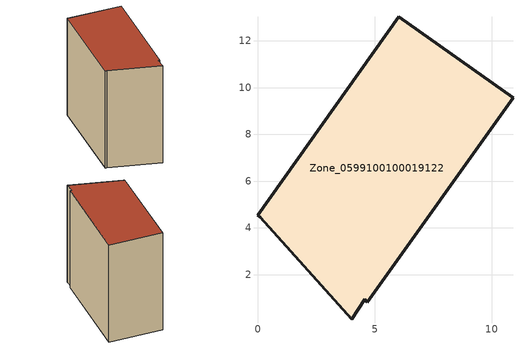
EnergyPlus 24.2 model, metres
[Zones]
Zone_0599100100019122
 floor ground (C_G): 4.01,0.09 0.1,4.46 0,4.53 6.01,13.04 10.9,9.57 4.67,0.82 4.57,0.94 z4.1
 wall outside (C_F): 4.67,0.82 10.9,9.57 6.01,13.04 0,4.53 0.1,4.46 4.01,0.09 4.57,0.94 4.67,0.82 z4.1:16.26
 roof outside (C_R): 0.1,4.46 4.01,0.09 4.57,0.94 4.67,0.82 10.9,9.57 6.01,13.04 0,4.53 z16.26
[BUILDING]
Pand.0599100100019122: North Axis=0; Terrain=City; Loads Convergence Tolerance Value=0.04; Temperature Convergence Tolerance Value=0.4; Solar Distribution=FullExterior; Maximum Number of Warmup Days=25; Minimum Number of Warmup Days=1
[Site:Location]
Rotterdam.The.Hague.AP_ZH_NLD Design_Conditions: Latitude=51.96; Longitude=4.45; Time Zone=1; Elevation=-4.5
[SITE:GROUNDTEMPERATURE:BUILDINGSURFACE]
18, 18, 18, 18, 18, 18, 18, 18, 18, 18, 18, 18
[MATERIAL] Thermal Absorptance=0.9; Solar Absorptance=0.7; Visible Absorptance=0.7
Name | Roughness | Thickness | Conductivity | Density | Specific Heat
G.TC.2015-2018 | MediumSmooth | 0.15 | 0.0428571 | 540 | 1210
F.TC.2015-2018 | Rough | 0.3 | 0.0666667 | 1920 | 840
R.TC.2015-2018 | MediumRough | 0.2 | 0.0333333 | 1500 | 1000
[CONSTRUCTION]
C_G: G.TC.2015-2018
C_F: F.TC.2015-2018
C_R: R.TC.2015-2018
[ZONE]
Zone_0599100100019122: Type=1; Multiplier=1; Ceiling Height=Autocalculate; Volume=Autocalculate; Floor Area=autocalculate; Part of Total Floor Area=Yes
[ZONEINFILTRATION:DESIGNFLOWRATE]
Infil_Zone_0599100100019122: Zone or ZoneList or Space or SpaceList=Zone_0599100100019122; Schedule=AlwaysOn; Design Flow Rate Calculation Method=Flow/Area; Flow Rate per Floor Area=0.0015; Constant Term Coefficient=1; Temperature Term Coefficient=0; Velocity Term Coefficient=0; Velocity Squared Term Coefficient=0
[HVACTEMPLATE:ZONE:IDEALLOADSAIRSYSTEM]
Zone_0599100100019122: Maximum Heating Supply Air Temperature=50; Minimum Cooling Supply Air Temperature=13; Maximum Heating Supply Air Humidity Ratio=0.0156; Minimum Cooling Supply Air Humidity Ratio=0.0077; Heating Limit=NoLimit; Cooling Limit=NoLimit; Dehumidification Control Type=ConstantSensibleHeatRatio; Cooling Sensible Heat Ratio=0.7; Dehumidification Setpoint=60; Humidification Control Type=None; Humidification Setpoint=30; Outdoor Air Method=None; Outdoor Air Flow Rate per Person=0.00944; Outdoor Air Flow Rate per Zone Floor Area=0; Outdoor Air Flow Rate per Zone=0; Demand Controlled Ventilation Type=None; Outdoor Air Economizer Type=NoEconomizer; Heat Recovery Type=None; Sensible Heat Recovery Effectiveness=0.7; Latent Heat Recovery Effectiveness=0.65
[ZONECONTROL:THERMOSTAT]
ThermostatControl_Zone_0599100100019122: Zone or ZoneList=Zone_0599100100019122; Control Type Schedule=DualSetpointControlType; Control 1=Thermostat_Zone_0599100100019122; Temperature Difference Between Cutout And Setpoint=0
[THERMOSTATSETPOINT:DUALSETPOINT]
Thermostat_Zone_0599100100019122: Heating Setpoint Temperature Schedule=HeatingSetpoint_Zone_0599100100019122; Cooling Setpoint Temperature Schedule=CoolingSetpoint_Zone_0599100100019122
[SCHEDULE:COMPACT]
HeatingSetpoint_Zone_0599100100019122: Through: 12/31, For: AllDays, Until: 24:00, 21
CoolingSetpoint_Zone_0599100100019122: Through: 12/31, For: AllDays, Until: 24:00, 24
DualSetpointControlType: Through: 12/31, For: AllDays, Until: 24:00, 4
AlwaysOn: Through: 12/31, For: AllDays, Until: 24:00, 1
